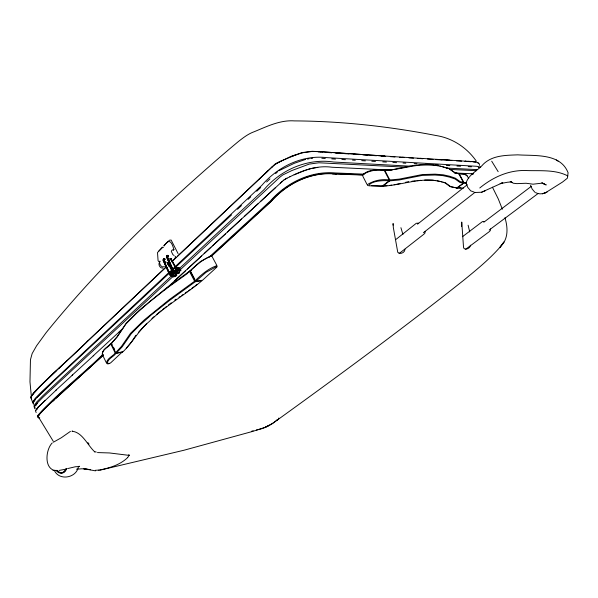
<?xml version="1.0" encoding="UTF-8"?>
<svg xmlns="http://www.w3.org/2000/svg" width="598" height="598" viewBox="0 0 598 598"><rect width="100%" height="100%" fill="white"/><g stroke="black" fill="none" stroke-linecap="round" stroke-linejoin="round"><path stroke-width="0.9" d="M173.427 273.959L172.777 275.357L171.656 275.633M175.431 271.395L175.356 270.722A12.483 4.38 -25.6 0 1 175.603 270.431A6.167 2.168 -25.5 0 1 175.767 270.251L175.932 270.087A2.818 0.994 -25.4 0 1 176.268 269.81L177.053 269.272A1.353 0.478 -25.4 0 1 177.711 269.07L178.406 269.048L178.735 269.728L176.918 270.819L176.485 271.791M176.522 271.081L175.917 272.344M176.589 271.432L176.597 271.014M176.672 271.23L176.672 271.694A2.743 1.704 47.5 0 1 175.999 272.636A2.721 1.689 46.7 0 1 174.063 272.299A2.751 1.712 46.9 0 1 172.426 270.423M173.099 274.288L172.986 275.065M173.801 273.899L173.794 274.362A2.736 1.727 45.4 0 1 173.114 275.312A2.713 1.712 46.1 0 1 171.163 274.998L169.615 273.323L163.792 260.25L163.77 259.039L164.771 258.672M173.876 249.56C171.858 242.108 169.144 237.727 164.151 245.965M393.073 225.14L393.103 223.525L393.327 227.487L397.767 252.341C400.324 254.726 404.966 252.707 404.995 249.187M461.634 226.418L461.746 222.037L463.532 247.37L463.988 248.447L465.027 249C467.509 249.448 470.125 247.684 470.529 245.173M176.784 274.318C177.374 277.218 174.018 275.125 173.121 276.979L171.506 273.592L172.456 273.518M158.649 251.197L162.342 247.079M171.932 274.617L171.753 274.617A1.346 0.471 -25.3 0 1 171.462 274.482L171.544 274.176A2.811 0.987 -25.3 0 1 171.835 273.906L172.022 273.742A6.144 2.153 -25.4 0 1 172.246 273.555A12.423 4.336 -25.5 0 1 172.635 273.256L174.87 272.322L175.199 273.002L174.601 273.293A1.652 0.576 -25.3 0 0 173.689 273.645L172.874 274.856A2.272 1.428 45.2 0 1 172.06 275.372C166.805 274.721 170.856 268.465 172.994 273.824M173.263 273.899L173.136 274.594A2.444 1.54 46.4 0 1 172.164 275.588A2.437 1.54 46.1 0 1 170.796 275.207L169.354 273.592L163.605 260.653L163.725 259.45A1.652 1.032 45.5 0 1 164.734 259.375M490.495 228.914L490.367 230.469L489.463 231.508L465.648 249.269M546.348 192.227L562.501 182.061L567.345 178.226L568.1 172.777C560.483 152.961 534.896 156.011 517.778 154.845C505.841 155.323 492.46 155.211 483.319 164.196C477.952 170.594 468.249 174.638 466.074 183.167L467.703 187.316L470.708 190.852L474.042 192.04M389.096 180.865C384.058 180.125 370.573 180.895 368.764 185.791L382.234 186.12L389.096 180.865L389.261 179.968L384.282 170.385C377.712 169.443 367.374 169.496 362.881 174.893M386.951 185.709L382.07 185.933L382.795 186.128L388.648 181.657L389.657 180.865L389.821 179.976L384.85 170.4L384.118 170.213L393.596 169.451L413.054 165.556L420.237 164.771L432.287 164.973L440.547 166.177M172.269 274.183L172.329 274.078A3.125 1.091 -25.3 0 1 172.463 273.929L172.538 273.854M172.134 274.176L172.486 273.712M172.53 274.99L174.242 273.69M441.204 181.71L445.712 182.966L450.772 186.726L456.73 187.944L463.271 183.212L463.45 182.405L458.756 173.756L455.399 172.904L448.859 168.584L439.792 166.005M461.006 187.907L456.453 187.794L457.156 187.966L458.143 187.264L463.682 183.242L463.869 182.435L459.167 173.794L454.637 172.725L449.718 169.122M174.863 271.806L173.091 270.991L172.433 272.651M172.785 271.447L171.506 273.592M116.401 353.037L122.254 346.735L131.268 333.721L139.065 325.835L151.421 314.802L169.72 300.316L195.329 281.695L201.93 280.761C184.834 295.068 165.078 305.982 149.081 321.694C138.587 330.193 132.719 342.549 123.031 351.706L116.401 353.037L115.691 352.626L111.25 343.536L116.991 337.227L125.872 324.019L136.583 313.232L149.388 301.983L167.859 287.481L186.8 273.981L189.723 271.029L190.687 270.931M195.92 281.18L205.996 272.367L216.184 266.76A2.295 0.703 -28 0 1 216.924 267.052L202.513 280.253L195.92 281.18L195.202 280.686L190.164 271.096L190.314 270.505L200.308 261.632L210.459 256.049A2.287 0.725 -27.9 0 1 211.139 256.146M190.665 271.492L194.724 279.281M175.752 272.075L175.685 271.402A12.483 4.373 -25.6 0 1 175.932 271.111A6.167 2.168 -25.5 0 1 176.096 270.931L176.261 270.774A2.818 0.994 -25.4 0 1 176.597 270.49L176.948 270.236A1.338 0.471 -25.4 0 1 177.658 269.907L178.735 269.728L177.24 270.49A3.132 1.099 -25.4 0 0 177.038 270.647L176.694 270.999A11.676 4.089 -25.6 0 0 176.485 271.253L176.156 272.165L176.709 271.604M175.491 268.831L175.461 271.387M173.128 274.833L172.486 275.73L171.611 275.805M173.248 274.893L172.568 275.842L171.125 275.79A2.743 1.727 46 0 1 169.675 274.759L168.98 273.66M122.56 352.14L115.93 353.478C113.53 356.834 107.58 358.733 107.326 363.412L107.872 363.928L109.374 363.539A1.958 0.523 -26 0 0 110.922 362.612L122.754 351.534M176.574 271.178L175.102 272.127M102.49 353.433C102.774 349.03 108.597 347.274 110.787 343.977L110.989 343.372C108.298 346.803 102.273 349.142 102.191 354.195L102.49 354.659M111.25 343.536L117.245 336.562L126.118 323.361L139.76 309.861L164.263 289.709L189.723 271.029M111.841 343.805L112.073 344.358M78.465 466.507C76.746 478.064 58.963 481.293 54.239 470.163M176.44 268.771L177.277 268.27M170.064 258.65C168.83 260.205 166.132 256.094 168.3 255.937M164.121 259.42L164.405 261.221L166.289 262.275M135.828 335.321L131.612 341.824L126.245 348.178M172.598 274.833L172.65 274.759A3.125 1.091 -25.4 0 1 172.785 274.609L173.188 274.258A11.624 4.044 -25.5 0 1 173.532 273.996L174.504 273.622M176.006 268.442L179.026 267.403M171.491 274.288L171.409 274.415A1.331 0.471 -25.3 0 0 171.462 274.691L171.903 274.766M173.831 271.066L174.579 270.767L175.565 271.283M173.196 271.118L173.682 270.789M31.858 395.854L33.817 392.923L40.059 386.398M33.466 402.252L35.491 399.315M35.843 405.489L37.353 403.306M176.44 272.008L175.917 272.516A2.571 1.592 46.7 0 1 174.564 272.441M173.562 274.684L173.031 275.192A2.564 1.622 46.2 0 1 171.671 275.14A2.586 1.622 46 0 1 170.303 274.168L169.548 273.196M35.76 410.437L38.377 406.819M175.319 270.752L175.894 270.072A2.579 0.912 -25.4 0 1 176.223 269.78L176.432 269.623M176.425 271.357L176.537 271.731M36.657 409.608L38.728 406.737L45.201 400.294M39.319 414.638L38.25 416.073C42.675 408.897 50.083 404.166 55.928 398.201L103.177 355.167M171.544 274.176L171.678 274.019A2.571 0.904 -25.3 0 1 171.962 273.735L173.285 272.793A1.652 0.583 -25.3 0 1 174.197 272.441M278.391 418.555L278.817 418.062M138.407 332.428L146.764 323.525M36.635 397.932L53.147 381.793L171.058 271.537M174.937 257.05L175.633 256.363M45.515 407.986L47.481 406.064M163.71 245.756L169.481 240.209L171.133 240.037L178.069 253.612M176.44 270.027L177.3 269.474M41.397 385.105L56.175 370.939M115.691 352.626L121.484 346.377L130.499 333.333L144.312 319.893L169.07 299.777L194.612 281.202L195.329 281.695M173.413 250.016L173.936 249.635L172.015 250.181L171.275 251.31L172.897 254.681L174.1 255.51M58.866 368.39L66.939 360.721M52.818 381.845L35.648 398.657L33.092 402.372L33.809 404.121M277.457 419.579C271.612 425.014 264.234 428.587 256.4 430.029M165.093 267.852L39.722 386.45L33.466 392.991L30.999 396.698L31.492 397.864M171.746 261.565L176.395 257.17M177.726 255.914L274.99 164.121L290.68 156.512L302.259 152.55L311.999 151.309L318.517 151.571M87.682 341.137C69.114 360.146 47.362 376.434 30.722 397.184L31.492 398.971M258.799 179.52L272.09 167.014M166.274 267L87.173 341.593M168.935 264.488L170.266 263.232M172.261 261.348L262.537 176.014M264.51 174.145L267.807 171.035M171.574 270.012L173.928 268.039L175.139 268.382L176.477 269.833M174.908 266.887L261.842 185.343C277.569 166.917 302.11 154.725 326.59 157.625L476.658 166.296L480.71 167.163M231.546 214.876L175.73 267.164M237.503 209.293L241.48 205.563M248.103 199.358L250.756 196.869M256.714 191.285L260.691 187.555M170.236 271.26L41.531 391.907L35.177 398.44L32.591 402.2L33.324 403.994M171.723 270.909L174.392 268.412M266.648 181.979L269.96 178.877M172.187 275.274L43.011 395.592L36.598 402.118L33.922 405.907L34.624 407.716M178.211 269.661L264.077 189.573C280.888 169.72 307.596 158.096 333.587 162.021L411.237 166.244M177.785 269.421L178.211 269.025M175.565 274.131L176.911 272.882M179.594 270.393L279.886 177.18L282.787 174.945L291.981 170.505L309.114 164.129L318.884 162.776L405.511 167.163M172.882 276.627L43.243 396.997L36.792 403.478L34.236 407.118L34.953 408.785M56.234 390.046L38.115 407.193L35.461 410.863L36.164 412.553M127.852 457.32L129.28 455.003L128.712 454.749M179.983 268.741L180.977 270.782L179.497 270.827L177.808 273.66M204.21 253.552L211.057 247.221M212.432 245.95L225.446 233.915M227.494 232.017L241.614 218.965M244.283 216.491L258.314 203.507M260.317 201.653L275.685 187.443M55.689 390.449L72.694 374.849M174.758 280.664L282.555 181.172M122.769 328.616L93.228 355.832M164.6 290.037L185.365 270.961M187.383 269.1L201.519 256.041M72.149 375.252L93.766 355.436M118.591 332.57L122.627 328.848M190.164 271.096C196.241 265.108 202.931 259.091 211.116 256.236A2.945 0.934 -27.9 0 1 212.088 256.632M175.065 273.181L174.287 273.63M209.24 257.065L270.259 201.07C286.315 182.831 310.728 170.729 335.291 172.964L364.302 174.16M52.714 401.258L54.68 399.457M55.988 398.253L103.088 355.249M211.154 256.191L270.819 201.496C286.704 183.422 310.87 171.447 335.194 173.674L363.285 174.81M211.154 256.482L271.141 201.504C286.681 183.795 310.265 171.955 334.095 173.936M271.656 167.388L276.545 163.291L280.417 161.333M102.258 354.958C81.149 375.768 56.997 393.761 37.345 415.946L38.01 417.636L39.767 417.867M103.439 354.674C82.12 375.664 57.759 393.835 37.876 416.186L38.526 417.838M275.581 173.629L277.435 171.955M115.93 353.478L115.227 353.059C112.783 356.445 106.758 358.404 106.541 363.165L107.169 363.726L109.105 363.218M195.202 280.686C201.347 274.729 208.074 268.771 216.267 265.863A2.96 0.912 -28 0 1 217.224 266.237M280.23 183.145L283.878 180.035M151.967 318.57L154.269 316.536M176.672 270.004L176.716 269.967A3.132 1.106 -25.4 0 1 176.911 269.81L177.307 269.616M127.673 457.567C119.832 465.154 109.142 468.085 98.745 470.192M156.676 314.473L161.086 310.825M163.418 247.28L162.985 247.602M162.409 309.771L164.39 308.187M195.187 285.866L197.034 284.386M172.658 273.563L173.099 273.219M396.018 239.394L416.305 223.278L418.503 223.151M417.524 224.175L467.292 184.707M165.07 307.649L166.431 306.587M423.391 232.727L475.029 192.309M399.038 253.612L423.877 234.207L424.969 233.056L425.2 231.344M168.487 304.98L171.252 302.835M172.934 274.131L172.374 274.587A2.571 0.897 -25.3 0 0 172.082 274.871C171.125 275.618 173.413 275.424 172.157 275.469A1.346 0.471 -25.3 0 1 171.865 275.334A1.331 0.463 -25.3 0 1 171.731 275.095L171.903 274.856A2.811 0.987 -25.3 0 1 172.164 274.587L172.351 274.422A6.144 2.145 -25.4 0 1 172.568 274.243A12.423 4.328 -25.5 0 1 172.964 273.936L175.199 273.002C174.399 274.534 174.489 272.008 173.45 273.002M462.501 236.681L482.451 221.581L484.395 221.469M483.767 222.262L531.398 186.277M191.951 288.288L193.894 286.831M489.239 230.006L537.886 193.67M52.243 442.916C45.717 449.404 43.759 468.57 55.248 470.611L52.975 470.477M188.624 290.688L189.97 289.724M274.945 164.457L281.269 160.982M278.758 170.811L294.246 163.314L305.72 159.352M283.542 180.237L287.04 178.122M185.231 293.065L187.286 291.645M178.974 297.318L180.372 296.376M181.77 295.434L183.167 294.485M174.758 300.129L176.163 299.194M479.775 187.981C493.41 176.799 509.728 169.526 527.668 170.594C541.033 170.938 555.744 169.54 567.913 175.976M173.577 268.121C171.992 269.414 174.115 271.791 175.648 272.053M172.979 270.969L174.235 270.901L175.393 271.754M178.032 273.607L179.714 270.864L178.077 267.463L176.059 268.367M159.958 261.804C157.543 263.763 159.711 268.517 162.962 268.158M100.113 470.14L183.848 450.272L252.453 431.472L265.101 427.331L272.524 423.414L278.287 419.355L276.964 420.297C340.269 374.602 403.194 328.324 464.332 279.752C477.234 269.197 490.263 258.568 501.161 245.883C508.584 238.296 507.807 227.128 504.944 217.739M53.416 442.199L61.31 437.751L70.444 431.36M285.179 179.138L289.918 176.746M474.558 192.496L481.54 192.242L502.798 182.667L500.13 183.661L507.553 182.233L511.133 181.949L512.262 182.495L510.199 181.411M265.101 427.331L269.339 425.275M547.17 191.973C543.702 194.044 539.202 194.612 535.569 192.623M281.112 161.004L296.802 154.441M289.783 176.836C302.835 170.273 317.239 165.13 332.047 167.246L392.139 170.131M294.111 174.833L305.227 170.31M481.54 192.242L485.382 190.702M290.65 156.751L302.663 152.662M162.267 247.796L157.506 252.52L158.081 260.616L158.485 261.348L159.823 261.505M164.405 266.603C160.541 268.965 158.036 260.123 160.025 261.147M306.041 170.056L310.945 168.531M173.854 272.98L174.28 272.875M67.641 468.585L75.355 466.761L79.594 466.507L79.093 466.171M164.039 259.554L164.824 259.614M65.219 469.295L59.06 470.424M172.882 275.162L172.052 275.237A2.459 1.547 45.9 0 1 170.288 274.183L172.321 275.11A2.272 1.428 45.2 0 0 173.136 274.594M251.758 431.158L253.178 430.822M405.347 182.383L408.628 181.628M396.437 184.311L400.451 183.481M99.089 470.073L95.351 470.297M311.805 168.374L317.859 167.403M307.439 159.038L309.159 158.724M394.082 184.737L395.652 184.453M302.095 152.834L312.522 151.406L320.909 151.802M72.537 431.113L71.939 431.21C82.412 432.167 87.413 445.114 94.813 451.953M389.5 185.44L391.765 185.126M76.462 469.198L82.135 468.772L90.537 469.669L83.847 468.75L95.523 470.858M411.977 181.231L415.289 180.858M416.903 180.693L420.88 180.319M190.314 270.505L191.27 270.416M310.878 158.41L312.664 158.276M174.078 276.904C171.589 276.448 177.77 276.074 175.535 273.211A2.512 1.757 85.8 0 0 175.453 272.838L175.311 272.404M176.956 272.539L176.477 272.748M178.623 269.877L178.122 269.922A1.353 0.478 -25.4 0 0 177.464 270.132L176.634 270.64A2.579 0.904 -25.4 0 0 176.305 270.924L175.64 271.828A1.652 0.583 -25.4 0 0 175.887 272.097M179.221 267.807L178.585 267.852L179.834 270.431L180.469 270.393L179.535 268.457M424.67 180.065L432.72 180.155L440.008 181.403M389.657 180.865L399.113 180.005L422.278 175.408L434.925 175.02L442.879 175.625L449.464 177.09L455.041 178.959L459.884 182.405L463.271 183.212M389.821 179.976L399.187 179.123L422.382 174.541L435.097 174.16L443.081 174.78L449.681 176.261L455.272 178.144L460.116 181.605L463.45 182.405M382.795 186.128C400.548 185.358 417.808 178.129 435.785 180.603M384.85 170.4C402.716 169.675 420.132 161.953 438.207 165.721M97.481 452.574L109.464 452.948L129.235 455.384M177.15 268.345L176.096 268.308M371.53 185.679L382.234 186.12M457.156 187.966L463.42 188.123M463.682 183.242L466.388 183.324M389.261 179.968C382.137 178.892 374.714 180.327 368.495 183.907A2.99 0.949 -27.4 0 0 367.434 185.238L367.994 185.597M463.869 182.435L466.567 182.525M334.873 173.966L362.964 175.094M332.413 173.869L336.45 174.033M476.86 169.593L446.22 168.06M454.465 172.986L473.706 173.839M457.193 173.368L465.259 173.719M471.254 173.988L472.936 174.055M384.282 170.385C377.174 169.204 369.721 170.565 363.509 174.168A2.99 0.987 -27.5 0 0 362.463 175.513M459.167 173.794L465.782 174.175L466.971 175.887M458.457 173.629L465.042 174.003L466.193 175.655M476.404 170.707L449.621 169.391M96.263 452.043L94.574 451.729M468.241 166.64L471.448 166.812M473.773 161.669L465.251 161.116M471.097 161.722L464.96 161.363M425.305 164.293L428.093 164.443M435.538 164.854L438.327 165.011M446.295 165.444L449.808 165.639M456.939 166.027L460.535 166.222M392.864 162.454L396.564 162.671M403.037 163.037L405.81 163.202M414.167 163.665L416.948 163.822M175.094 272.411L176.791 271.529L176.791 270.289M352.514 160.107L355.279 160.271M361.723 160.653L365.4 160.862M371.814 161.243L375.462 161.453M382.75 161.871L386.398 162.088M468.473 161.318L475.896 161.953M331.748 158.881L335.471 159.105M341.854 159.479L345.412 159.688M465.76 161.198L420.349 158.306M435.905 159.561L442.079 159.943M446.489 160.219L451.834 160.548M456.341 160.825L461.581 161.154M325.312 158.5L321.829 158.276M402.678 157.177L420.88 158.395M404.233 157.558L399.591 157.259M408.883 157.857L413.539 158.156M417.262 158.388L422.846 158.747M436.719 159.397L449.943 160.219M427.51 159.038L433.101 159.389M403.209 157.267L322.83 151.877M367.381 155.159L362.792 154.86M371.949 155.458L376.516 155.757M381.083 156.063L385.68 156.362M390.315 156.661L394.957 156.96M384.671 156.056L320.356 151.705M327.211 152.49L331.868 152.796M335.598 153.051L340.942 153.402M344.5 153.641L348.948 153.94M353.568 154.247L359.099 154.613M322.516 152.176L318.203 151.87M164.794 259.248L164.293 259.285A1.787 1.121 45.7 0 0 163.344 259.674L163.366 260.788M473.668 161.916L475.066 162.103M437.205 180.783L441.967 181.897M456.73 187.944L450.01 186.539L444.934 182.779L443.088 182.241M164.233 259.211L164.906 259.45M164.659 259.442L164.375 259.368A1.652 1.039 45.8 0 0 163.516 259.682L163.531 260.721L169.548 274.138L171.192 275.499L173.121 275.484A2.855 1.801 45.5 0 0 173.831 274.489L173.682 273.383M441.989 166.536L448.096 168.404M173.622 270.834L175.079 271.776M478.31 167.305L479.581 167.694M177.464 273.518L176.507 273.017M177.86 273.615L176.044 272.598M475.373 161.864L477.839 162.566L479.185 163.658L479.536 165.362M168.987 259.278L168.412 259.001M168.285 256.303C166.58 255.675 167.193 258.269 168.128 258.777M541.773 182.719L543.986 183.743L542.229 183.138L533.042 184.184L526.061 183.257L516.889 183.638L513.383 183.25L510.744 181.799M164.891 259.554L164.271 259.33L163.703 260.137L164.951 262.313M543.32 183.593L546.213 184.946L542.408 183.22M168.449 255.981L167.395 255.69A2.063 1.271 45.9 0 0 166.678 256.094L166.573 256.355A2.026 1.256 45.9 0 0 166.707 257.387L172.463 270.475M168.479 256.198L167.903 255.981A1.659 1.024 45.9 0 0 166.977 257.028L172.74 270.401L174.175 272.045M168.404 256.265L168.12 256.131A1.652 1.024 46.2 0 0 167.126 256.191L166.984 256.355A1.659 1.024 45.9 0 0 166.902 257.095M168.359 256.146L166.864 256.056L166.722 257.461M168.344 256.243L168.038 256.101A1.794 1.106 46.1 0 0 166.812 256.34L166.835 257.461L172.852 270.984M171.125 275.671L169.114 273.727L163.224 260.721L163.202 259.427A2.056 1.286 44.3 0 1 163.927 259.016M171.611 275.424L169.383 273.264L163.628 260.317A2.018 1.256 45.8 0 1 163.493 259.293L163.605 259.031A2.063 1.293 45.8 0 1 164.33 258.62M177.868 273.308L179.153 273.436L179.587 272.038L178.952 272.083L178.122 273.637L175.902 272.426M556.297 159.958L558.054 161.131M174.28 271.813L172.942 270.356L172.815 268.808A2.28 1.42 47.8 0 1 173.622 268.3L175.236 268.928L176.178 270.102M174.623 271.642L173.353 270.483M174.25 271.978L172.815 270.333L169.227 262.208M477.294 162.477L478.632 163.553M170.669 274.654L169.847 273.735M169.683 274.744C170.923 276.799 174.467 276.074 173.57 273.376M173.151 271.492L175.192 272.748A2.848 1.772 47.4 0 0 176.492 272.441L176.731 270.655C176.649 272.987 173.472 271.44 173.166 269.937M178.197 270.281L177.845 269.563L178.406 269.048L177.329 269.227A1.338 0.471 -25.4 0 0 176.619 269.556M534.881 192.235L532.153 189.035L530.538 185.29M476.262 161.049C466.836 147.586 452.462 138.093 436.159 135.544C389.485 126.499 342.078 121.155 294.5 120.901C280.283 119.847 267.186 126.372 254.419 131.635C248.372 133.743 243.379 137.622 238.4 141.517C218.457 158.066 199.097 175.304 179.871 192.676C132.27 236.247 86.792 282.361 46.188 332.578L36.605 345.749L32.172 353.515L30.453 359.704L29.975 381.845L31.373 396.594M170.288 274.183L169.66 273.196M87.928 442.625L89.02 444.082M491.706 161.206L498.156 171.671M38.877 417.681L53.215 441.212M169.996 273.779L169.615 271.798A2.272 1.428 45.2 0 1 170.437 271.29L172.06 271.888L173.181 273.488M467.031 175.506L468.757 178.667M173.061 269.937L173.375 270.558M172.448 270.408L173.203 271.455A2.594 1.615 47 0 0 174.085 272.202M167.866 262.44L173.457 272.897M167.761 262.455L173.338 272.86M167.604 262.537L173.106 273.009M171.342 270.087L173.054 273.293M171.178 270.176L172.897 273.376M167.201 262.933L168.935 266.192M171.918 271.739L172.792 273.391M212.417 257.155L216.708 265.176M167.276 262.866L168.987 266.073M171.133 270.072L173.061 273.757M170.923 258.358L176.926 269.691C178.824 273.211 173.375 272.823 172.889 270.012L167.141 256.991L167.119 255.697A2.063 1.278 47.4 0 1 167.836 255.294M170.826 258.373L176.814 269.653C178.578 272.733 173.502 272.613 173.188 270.004L167.425 256.923L167.403 255.802A1.794 1.106 46.1 0 1 167.761 255.51M170.662 258.456L176.866 270.221L176.859 271.462L175.909 272.105A2.444 1.517 46.9 0 1 174.556 271.716M170.587 258.523L176.574 269.795M170.722 259.592L172 262.006M174.99 267.642L176.275 270.064M174.922 267.71L176.32 270.161M194.612 281.202L189.581 271.612M492.446 187.189L498.269 198.902L502.372 209.233M362.866 176.313L367.023 184.431M115.227 353.059L110.787 343.977M113.553 347.393L114.667 349.673M102.55 354.935L106.175 362.418M177.965 267.642L179.497 270.827M172.628 275.259L173.241 276.545M173.114 270.072L167.193 256.572A1.921 1.189 45.9 0 1 167.672 255.398M167.074 257.327L168.509 260.579M176.926 269.691L177.262 271.163L176.597 272.105A2.721 1.689 46.7 0 1 175.169 272.023M172.747 273.308L172.919 273.749M34.378 406.154L35.088 407.986M30.902 397.663L32.449 401.811M163.904 260.25L163.882 259.136A1.787 1.121 45.6 0 1 164.809 258.792M163.859 260.384L163.83 260.018A1.652 1.032 45.8 0 1 163.912 259.285L164.054 259.121A1.652 1.032 45.5 0 1 164.771 258.971A1.652 1.032 45.8 0 0 163.762 260.085M163.254 260.788L163.232 259.577A1.929 1.211 45.7 0 1 163.912 259.196M167.373 257.065L167.425 255.959A1.659 1.024 45.9 0 1 168.001 255.638M400.914 227.696L402.925 234.438M468.107 225.207L469.729 231.927M175.52 271.642L175.364 270.647M173.398 273.428L173.39 274.669L172.426 275.327A2.437 1.54 46.1 0 1 171.058 274.945M176.672 273.114L175.984 272.897L175.879 275.865L174.594 276.097L175.677 275.633L175.633 272.793A2.444 1.704 85.8 0 0 175.55 272.546M167.276 256.759L167.492 255.862A1.652 1.024 46.2 0 1 168.202 255.72M166.835 255.608L166.879 256.094M175.476 271.253A1.652 0.583 -25.4 0 1 175.236 270.976M175.603 272.367A2.444 1.517 46.9 0 1 174.706 272.21M172.867 273.578A11.624 4.051 -25.5 0 1 173.084 273.406M66.707 468.421A11.452 6.967 79.5 0 1 57.049 470.439M66.378 468.735A11.773 7.161 79.5 0 1 55.95 470.215M66.064 468.443A11.28 6.862 79.5 0 1 56.556 470.432M503.837 242.13L500.003 247.318L503.837 242.13M543.44 193.431L542.393 193.752L545.226 192.892L543.44 193.431M173.248 249.747L173.644 249.672L173.248 249.747"/></g></svg>
